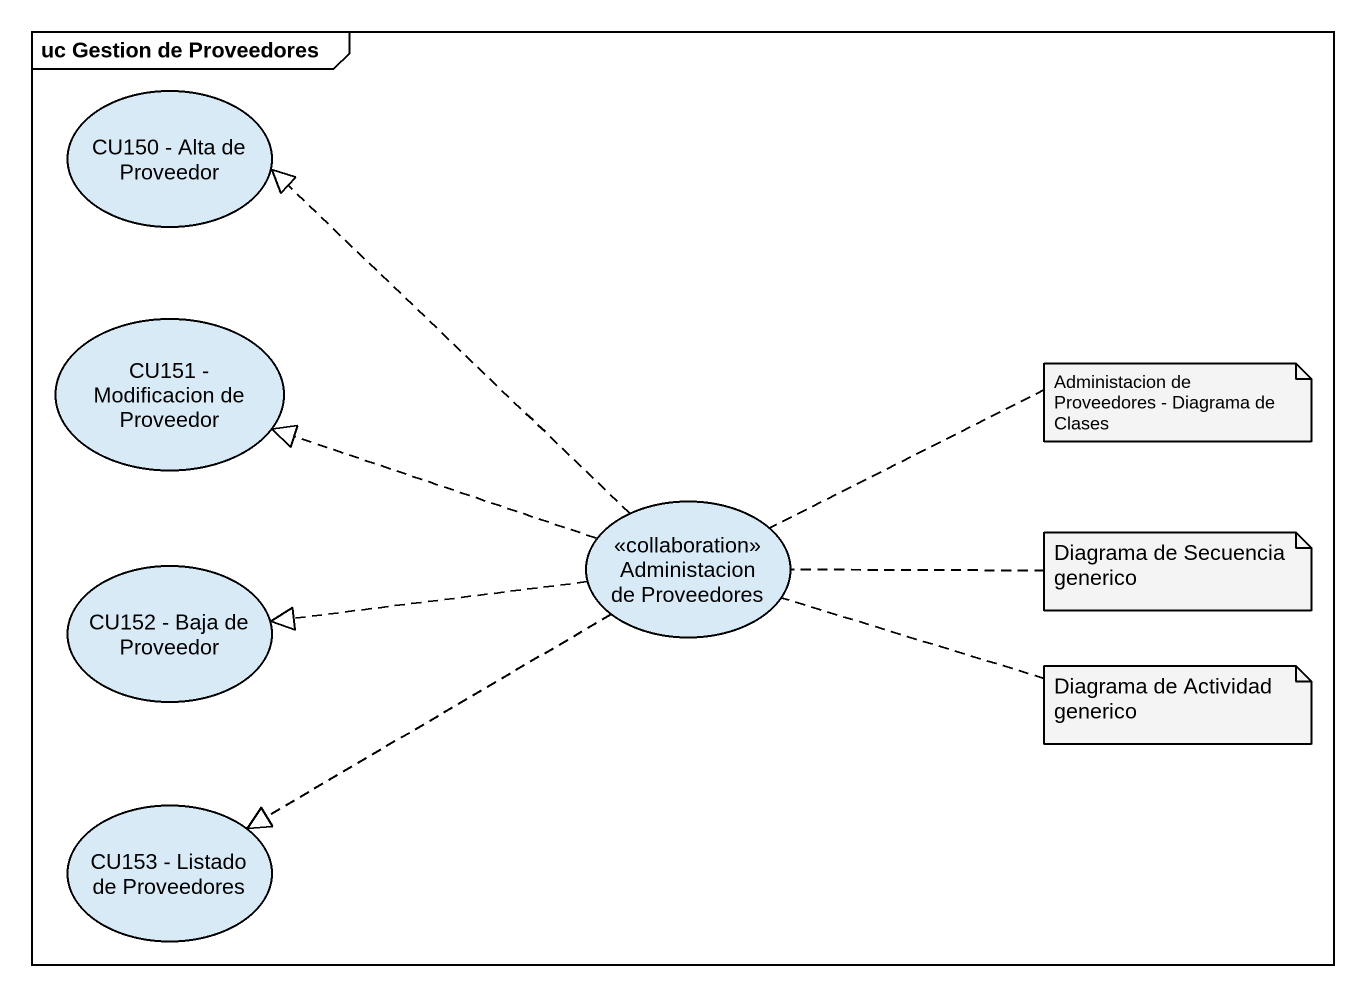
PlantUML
@startuml
mainframe uc Gestion de Proveedores
usecase "CU150 - Alta de Proveedor" as CU150_Alta_de_Proveedor
usecase "CU151 - Modificacion de Proveedor" as CU151_Modificacion_de
usecase "Administacion de Proveedores" as Administacion_de_Proveedores <<collaboration>>
usecase "CU152 - Baja de Proveedor" as CU152_Baja_de_Proveedor
usecase "CU153 - Listado de Proveedores" as CU153_Listado_de_Proveedores
Administacion_de_Proveedores .up.|> CU150_Alta_de_Proveedor
Administacion_de_Proveedores .left.|> CU151_Modificacion_de
Administacion_de_Proveedores .left.|> CU152_Baja_de_Proveedor
Administacion_de_Proveedores .left.|> CU153_Listado_de_Proveedores
note right of Administacion_de_Proveedores : Administacion de Proveedores - Diagrama de Clases
note right of Administacion_de_Proveedores : Diagrama de Secuencia generico
note right of Administacion_de_Proveedores : Diagrama de Actividad generico
@enduml
